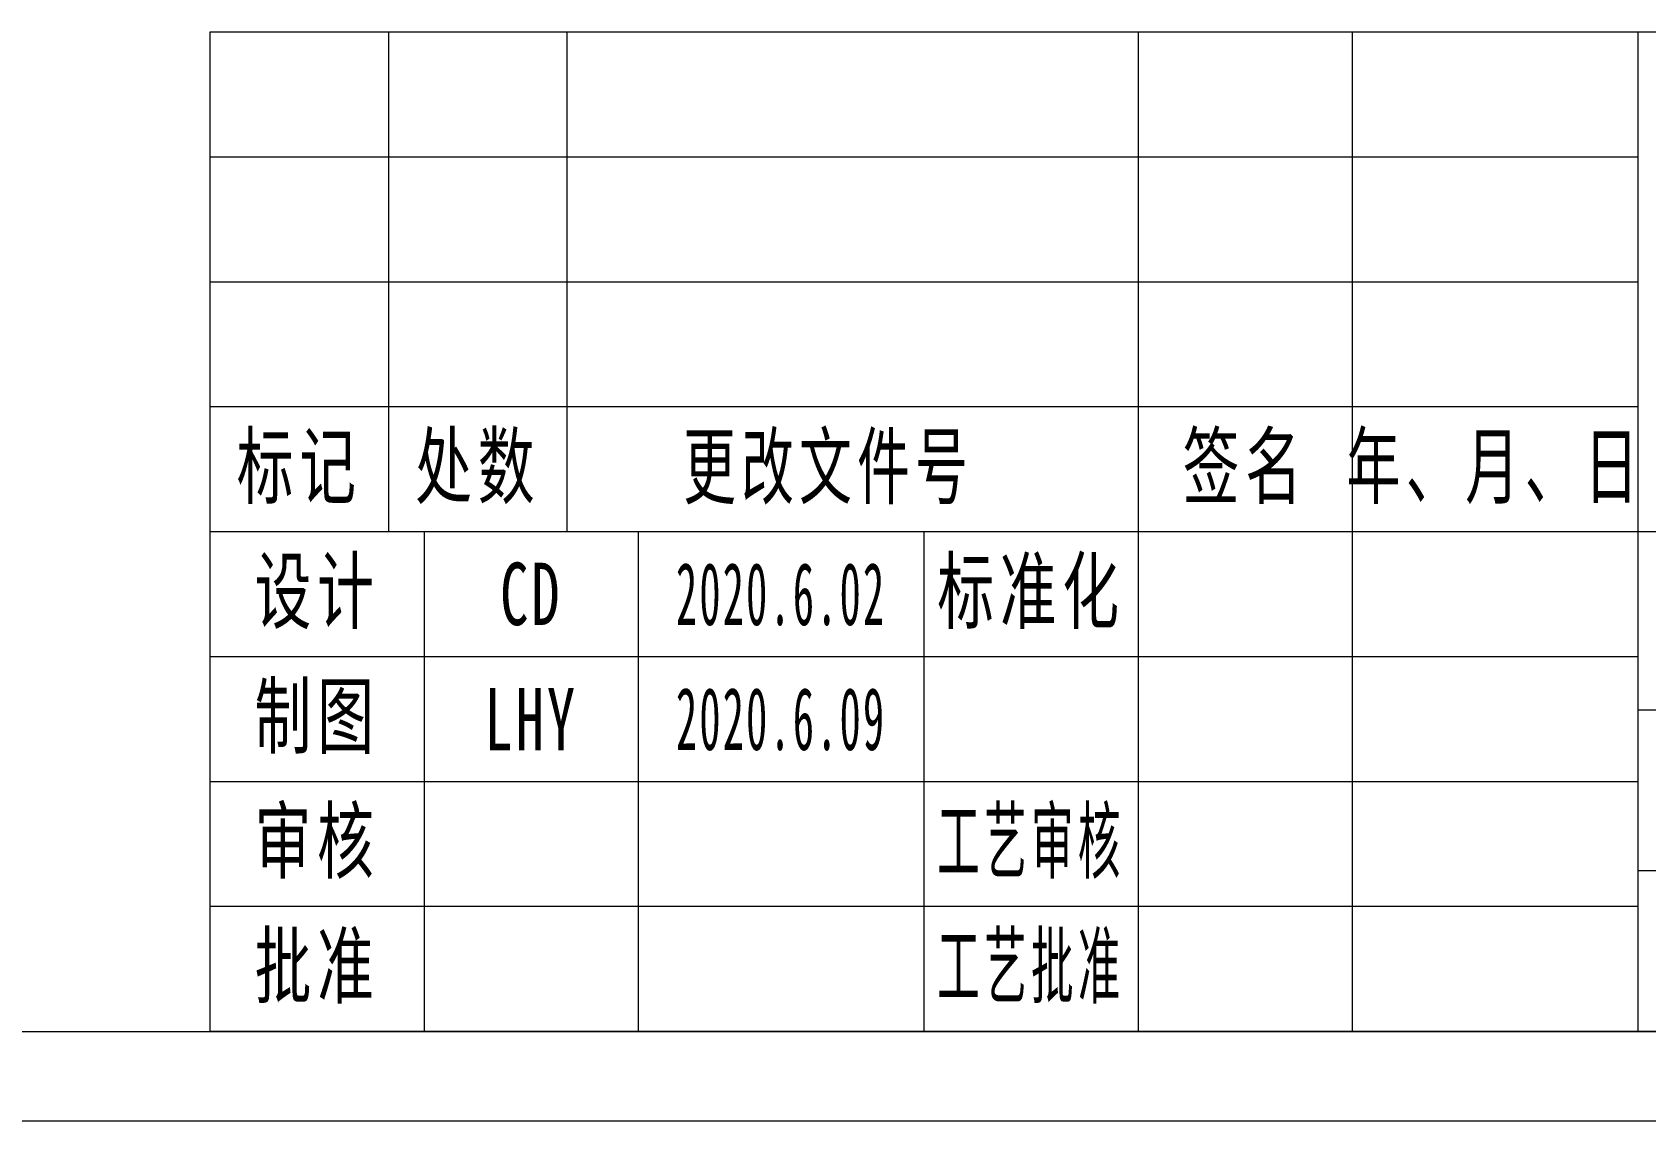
# Model space of a CAD drawing. Header units: millimetres. Extents: x -15766 to 80009, y -9701 to 15159.
# Drawn here: x -4564.8 to -4474.4, y 11134.1 to 11195.1 of the extents above; entities that cross this region are included whole.
import ezdxf

# ---------------------------------------------------------------- set-up
doc = ezdxf.new("R2010")
doc.units = ezdxf.units.MM
for name, color, linetype, lineweight in [('CDRAFT0', 7, 'Continuous', 18), ('title_frame', 7, 'Continuous', 18), ('尺寸线层', 3, 'Continuous', 18), ('粗实线层_1', 7, 'Continuous', 15), ('细实线层', 7, 'Continuous', 18)]:
    doc.layers.add(name, color=color, linetype=linetype, lineweight=lineweight)
doc.styles.add('UserTxtStyle1', font='', dxfattribs={"width": 0.618357})
doc.styles.add('UserTxtStyle2', font='', dxfattribs={"width": 0.634692})
doc.styles.add('标准', font='', dxfattribs={"width": 0.667})
doc.styles.get('UserTxtStyle1').set_extended_font_data('宋体')
doc.styles.get('UserTxtStyle2').set_extended_font_data('宋体')
doc.styles.get('标准').set_extended_font_data('宋体')

# ---------------------------------------------------------------- blocks, each defined once
blk = doc.blocks.new('*X36')
at = {"layer": 'CDRAFT0'}
blk.add_line((0, 0), (420, 0), dxfattribs=at)
at = {"layer": '粗实线层_1'}
blk.add_line((25, 5), (415, 5), dxfattribs=at)

msp = doc.modelspace()

# ---------------------------------------------------------------- linework, layer by layer
at = {"layer": '粗实线层_1'}
for p, q in [((-4374.86573, 11195.10436), (-4554.86573, 11195.10436)), ((-4554.86573, 11195.10436), (-4554.86573, 11139.10436)), ((-4474.86573, 11195.10436), (-4474.86573, 11139.10436)), ((-4424.86573, 11167.10436), (-4554.86573, 11167.10436)), ((-4514.86573, 11167.10436), (-4514.86573, 11139.10436)), ((-4474.86573, 11160.10436), (-4554.86573, 11160.10436)), ((-4474.86573, 11153.10436), (-4554.86573, 11153.10436)), ((-4424.86573, 11148.10436), (-4474.86573, 11148.10436)), ((-4474.86573, 11146.10436), (-4554.86573, 11146.10436)), ((-4374.86573, 11139.10436), (-4554.86573, 11139.10436))]:
    msp.add_line(p, q, dxfattribs=at)
at = {"layer": '细实线层'}
for p, q in [((-4544.86573, 11195.10436), (-4544.86573, 11167.10436)), ((-4534.86573, 11195.10436), (-4534.86573, 11167.10436)), ((-4502.86573, 11195.10436), (-4502.86573, 11139.10436)), ((-4490.86573, 11195.10436), (-4490.86573, 11139.10436)), ((-4474.86573, 11188.10436), (-4554.86573, 11188.10436)), ((-4474.86573, 11181.10436), (-4554.86573, 11181.10436)), ((-4474.86573, 11174.10436), (-4554.86573, 11174.10436)), ((-4542.86573, 11167.10436), (-4542.86573, 11139.10436)), ((-4530.86573, 11167.10436), (-4530.86573, 11139.10436)), ((-4424.86573, 11157.10436), (-4474.86573, 11157.10436))]:
    msp.add_line(p, q, dxfattribs=at)

# ---------------------------------------------------------------- block references
at = {"layer": 'title_frame'}
msp.add_blockref('*X36', (-4789.86573, 11134.10436), dxfattribs=at)

# ---------------------------------------------------------------- texts
at = {"layer": '尺寸线层', "char_height": 3.5, "attachment_point": 5, "line_spacing_factor": 1.15057}
for s, insert, width, style in [('\\T1.1;标记', (-4549.86573, 11170.60436), 18, '标准'), ('\\T1.1;处数', (-4539.86573, 11170.60436), 18, '标准'), ('\\T1.1;更改文件号', (-4520.23231, 11170.58037), 30, 'UserTxtStyle1'), ('\\T1.1;签名', (-4496.86573, 11170.60436), 22, '标准'), ('\\T1.1;年、月、日', (-4482.86573, 11170.60436), 30, 'UserTxtStyle2'), ('\\T1.1;设计', (-4548.86573, 11163.60436), 22, '标准'), ('\\T1.1;标准化', (-4508.86573, 11163.60436), 22, '标准'), ('{\\T1.1;CD}', (-4536.86573, 11163.60436), 22, '标准'), ('{\\W0.5;\\T1.1;2020.6.02}', (-4522.86573, 11163.60436), 16, '标准'), ('\\T1.1;制图', (-4548.86573, 11156.60436), 22, '标准'), ('{\\T1.1;LHY}', (-4536.86573, 11156.60436), 22, '标准'), ('{\\W0.5;\\T1.1;2020.6.09}', (-4522.86573, 11156.60436), 16, '标准'), ('\\T1.1;审核', (-4548.86573, 11149.60436), 22, '标准'), ('{\\W0.5;\\T1.1;工艺审核}', (-4508.86573, 11149.60436), 22, '标准'), ('{\\T1.1;批准}', (-4548.86573, 11142.60436), 22, '标准'), ('{\\W0.5;\\T1.1;工艺批准}', (-4508.86573, 11142.60436), 22, '标准')]:
    msp.add_mtext(s, dxfattribs=dict(at, insert=insert, width=width, style=style))

doc.saveas('drawing.dxf')
